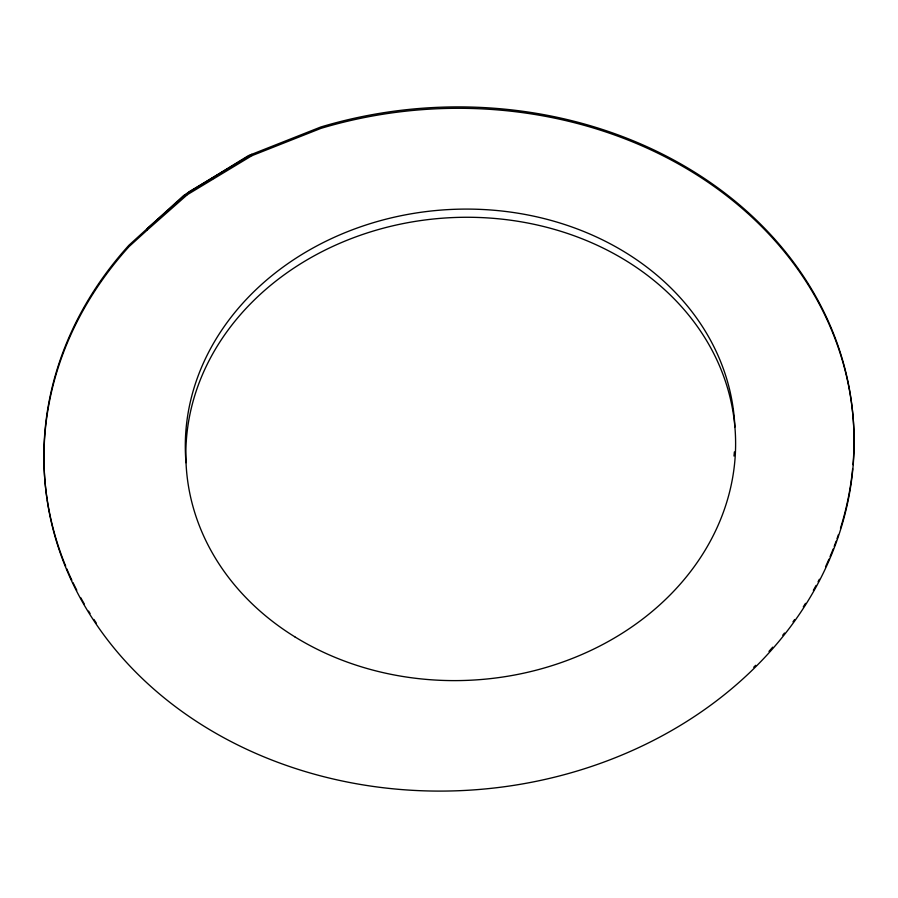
<?xml version="1.0" encoding="UTF-8"?>
<svg xmlns="http://www.w3.org/2000/svg" width="898" height="898" viewBox="0 0 898 898"><rect width="100%" height="100%" fill="white"/><g stroke="black" fill="none" stroke-linecap="round" stroke-linejoin="round"><path stroke-width="1.35" d="M147.362 229.955L129.043 246.602A405.335 341.094 -3.8 0 0 316.725 774.839A405.335 341.094 -3.8 0 0 854.11 443.747A405.335 341.094 -3.8 0 0 320.956 128.369L251.889 155.691L187.345 194.698L147.362 229.955L147.272 228.575L188.962 191.802L251.799 154.299L251.889 155.691M212.512 177.748L212.602 179.129M187.255 193.306L187.345 194.698M734.384 451.907A275.069 231.471 -3.8 0 1 733.992 456.038M186.009 462.695A275.069 231.471 -3.8 0 1 445.329 209.773A275.069 231.471 -3.8 0 1 734.89 427.044M852.64 468.778A405.335 341.094 -3.8 0 1 840.483 528.271M838.362 534.793A405.335 341.094 -3.8 0 1 837.026 538.665M836.105 541.236A405.335 341.094 -3.8 0 1 834.186 546.388M833.187 548.959A405.335 341.094 -3.8 0 1 830.044 556.625M828.955 559.173A405.335 341.094 -3.8 0 1 825.531 566.773M819.369 579.289A405.335 341.094 -3.8 0 1 818.067 581.758M816.08 585.44A405.335 341.094 -3.8 0 1 813.352 590.323M805.528 603.355A405.335 341.094 -3.8 0 1 803.283 606.857M794.64 619.541A405.335 341.094 -3.8 0 1 793.001 621.82M784.493 633.034A405.335 341.094 -3.8 0 1 782.73 635.245M772.718 647.166A405.335 341.094 -3.8 0 1 768.957 651.398M755.678 665.317A405.335 341.094 -3.8 0 1 753.703 667.27M96.243 622.965A405.335 341.094 -3.8 0 1 93.886 619.44M90.058 613.491A405.335 341.094 -3.8 0 1 88.565 611.1M84.21 603.826A405.335 341.094 -3.8 0 1 80.741 597.686M76.779 590.244A405.335 341.094 -3.8 0 1 73.041 582.712M71.84 580.198A405.335 341.094 -3.8 0 1 66.755 568.771M65.7 566.211A405.335 341.094 -3.8 0 1 47.268 500.13M47.055 498.749A405.335 341.094 -3.8 0 1 128.953 245.221L183.562 195.584L248.364 155.657L320.867 126.977A405.335 341.094 -3.8 0 1 853.01 464.704M294.791 636.805A275.069 231.471 -3.8 0 0 733.486 472.427A275.069 231.471 -3.8 0 0 353.913 237.588A275.069 231.471 -3.8 0 0 294.791 636.805"/></g></svg>
